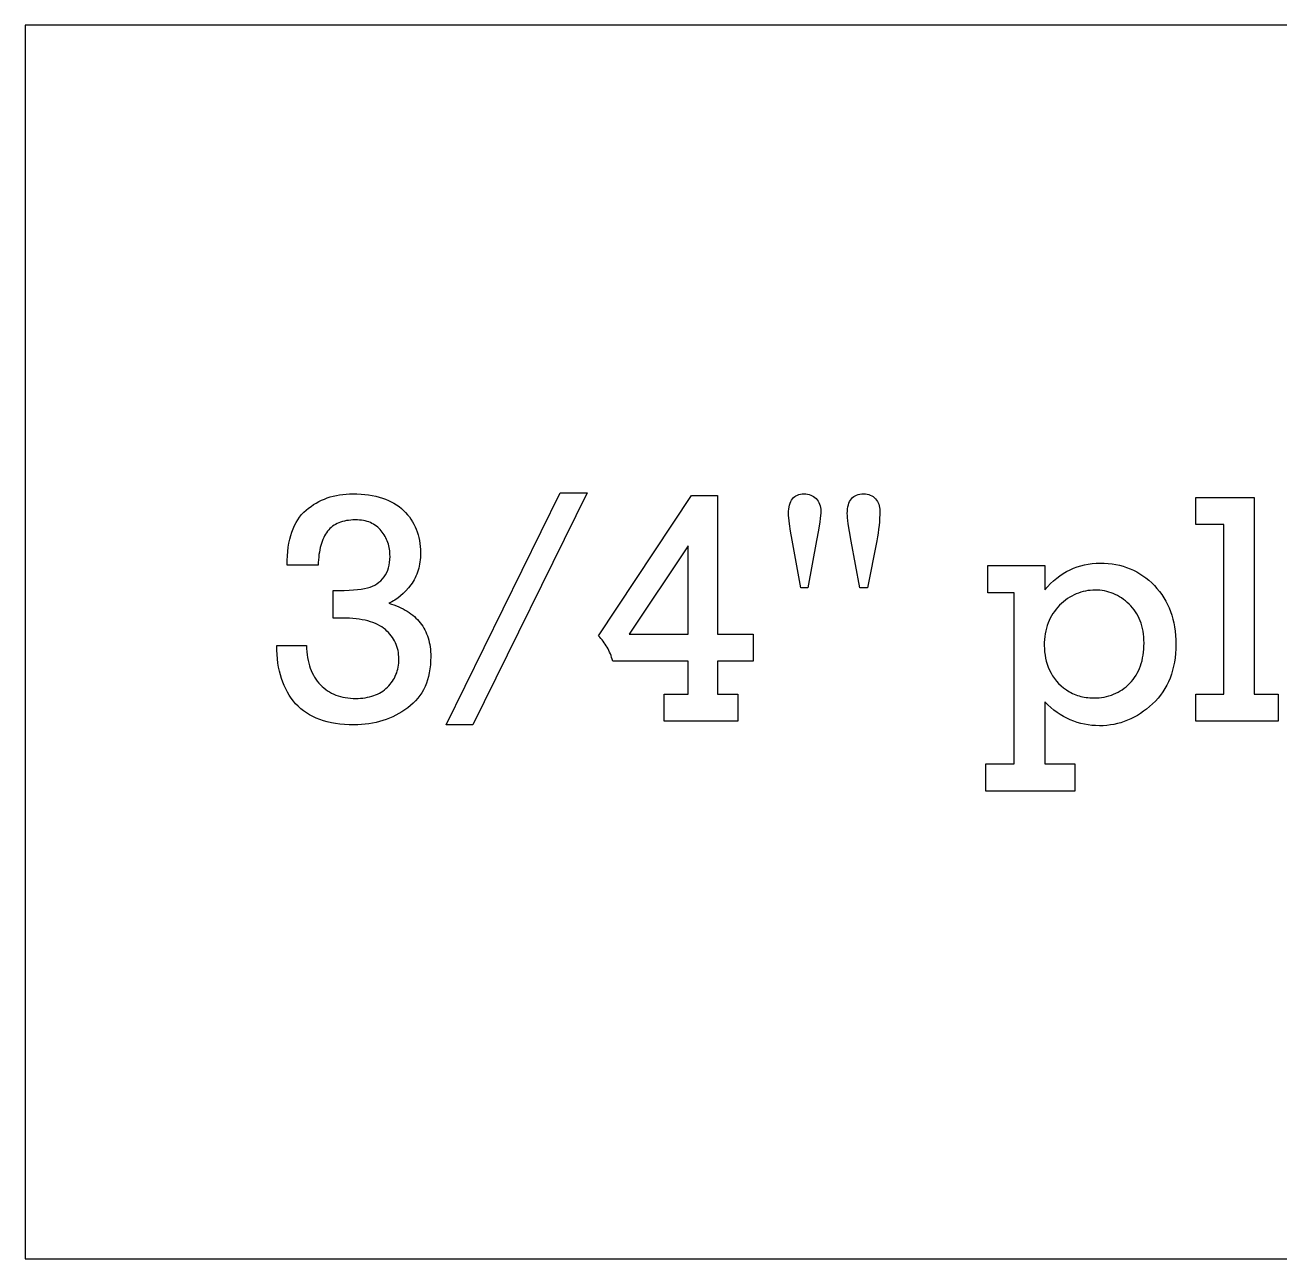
# Model space of a CAD drawing. Extents: x 1 to 150, y 1 to 98.
# Drawn here: x 99.96 to 106.32, y 64.22 to 70.47 of the extents above; entities that cross this region are included whole.
import ezdxf

# ---------------------------------------------------------------- set-up
doc = ezdxf.new("R2010")
doc.units = 0
doc.layers.add('LAYER_1', color=18, linetype='CONTINUOUS')

msp = doc.modelspace()

# ---------------------------------------------------------------- linework, layer by layer
at = {"layer": 'LAYER_1'}
for points in [[(99.9576, 64.2171), (112.7076, 64.2171), (112.7076, 70.4671), (99.9576, 70.4671)], [(101.5188, 67.4624), (101.5188, 67.6026), (101.5475, 67.6028), (101.5742, 67.6034), (101.5989, 67.6045), (101.6216, 67.606), (101.6422, 67.608), (101.6609, 67.6104), (101.6774, 67.6132), (101.692, 67.6164), (101.7052, 67.6203), (101.7176, 67.6251), (101.7293, 67.6307), (101.7402, 67.6371), (101.7504, 67.6444), (101.7598, 67.6526), (101.7685, 67.6616), (101.7764, 67.6715), (101.7835, 67.6821), (101.7896, 67.6934), (101.7948, 67.7054), (101.799, 67.718), (101.8023, 67.7314), (101.8047, 67.7454), (101.8061, 67.76), (101.8066, 67.7754), (101.8064, 67.7848), (101.8059, 67.794), (101.805, 67.8031), (101.8038, 67.812), (101.8022, 67.8207), (101.8003, 67.8293), (101.798, 67.8377), (101.7954, 67.8459), (101.7925, 67.854), (101.7892, 67.8619), (101.7856, 67.8696), (101.7816, 67.8772), (101.7772, 67.8846), (101.7725, 67.8919), (101.7675, 67.8989), (101.7621, 67.9058), (101.7564, 67.9125), (101.7503, 67.9186), (101.744, 67.9244), (101.7372, 67.9297), (101.7302, 67.9346), (101.7228, 67.9391), (101.7151, 67.9432), (101.707, 67.9468), (101.6986, 67.95), (101.6899, 67.9528), (101.6808, 67.9551), (101.6714, 67.957), (101.6617, 67.9585), (101.6516, 67.9596), (101.6412, 67.9602), (101.6305, 67.9605), (101.6186, 67.9602), (101.6072, 67.9596), (101.5962, 67.9584), (101.5856, 67.9569), (101.5754, 67.9548), (101.5657, 67.9524), (101.5563, 67.9495), (101.5473, 67.9461), (101.5388, 67.9423), (101.5306, 67.938), (101.5229, 67.9333), (101.5155, 67.9281), (101.5086, 67.9225), (101.5021, 67.9165), (101.496, 67.9099), (101.4902, 67.903), (101.4849, 67.8956), (101.4799, 67.8877), (101.4751, 67.8794), (101.4707, 67.8707), (101.4666, 67.8615), (101.4628, 67.8519), (101.4594, 67.8418), (101.4562, 67.8313), (101.4534, 67.8204), (101.4508, 67.809), (101.4486, 67.7972), (101.4467, 67.7849), (101.4451, 67.7722), (101.4438, 67.759), (101.4428, 67.7454), (101.4422, 67.7314), (101.2848, 67.7314), (101.2852, 67.7554), (101.2863, 67.7785), (101.2882, 67.8008), (101.2909, 67.8221), (101.2942, 67.8426), (101.2984, 67.8622), (101.3033, 67.881), (101.309, 67.8988), (101.3154, 67.9158), (101.3225, 67.9318), (101.3305, 67.947), (101.3392, 67.9613), (101.3486, 67.9748), (101.3588, 67.9873), (101.3697, 67.999), (101.3814, 68.0098), (101.3937, 68.0198), (101.4062, 68.0292), (101.4192, 68.0379), (101.4324, 68.046), (101.4461, 68.0534), (101.46, 68.0602), (101.4743, 68.0663), (101.4889, 68.0718), (101.5039, 68.0767), (101.5192, 68.0809), (101.5349, 68.0844), (101.5509, 68.0873), (101.5672, 68.0896), (101.5839, 68.0912), (101.6009, 68.0922), (101.6182, 68.0925), (101.6392, 68.0922), (101.6595, 68.0912), (101.6792, 68.0896), (101.6982, 68.0873), (101.7165, 68.0843), (101.7342, 68.0807), (101.7512, 68.0764), (101.7676, 68.0715), (101.7833, 68.066), (101.7984, 68.0597), (101.8128, 68.0528), (101.8266, 68.0453), (101.8397, 68.0371), (101.8521, 68.0282), (101.8639, 68.0187), (101.875, 68.0086), (101.8855, 67.9979), (101.8953, 67.9868), (101.9044, 67.9754), (101.9128, 67.9637), (101.9206, 67.9515), (101.9277, 67.939), (101.9341, 67.9262), (101.9398, 67.913), (101.9449, 67.8994), (101.9493, 67.8854), (101.953, 67.8711), (101.956, 67.8565), (101.9584, 67.8414), (101.9601, 67.826), (101.9611, 67.8103), (101.9614, 67.7942), (101.9613, 67.7822), (101.9607, 67.7706), (101.9597, 67.7591), (101.9584, 67.7479), (101.9566, 67.737), (101.9545, 67.7262), (101.952, 67.7158), (101.9491, 67.7055), (101.9458, 67.6955), (101.9422, 67.6857), (101.9381, 67.6761), (101.9337, 67.6668), (101.9289, 67.6577), (101.9237, 67.6489), (101.9181, 67.6403), (101.9121, 67.6319), (101.8996, 67.616), (101.8867, 67.6013), (101.8734, 67.5878), (101.8596, 67.5755), (101.8455, 67.5643), (101.8383, 67.5592), (101.831, 67.5544), (101.8236, 67.5499), (101.8161, 67.5457), (101.8085, 67.5418), (101.8008, 67.5382), (101.8139, 67.5341), (101.8265, 67.5298), (101.8387, 67.5251), (101.8505, 67.5202), (101.8619, 67.515), (101.8729, 67.5095), (101.8834, 67.5038), (101.8936, 67.4977), (101.9033, 67.4914), (101.9126, 67.4848), (101.9215, 67.4779), (101.93, 67.4707), (101.9381, 67.4632), (101.9457, 67.4555), (101.953, 67.4474), (101.9598, 67.4391), (101.9662, 67.4305), (101.9722, 67.4216), (101.9778, 67.4125), (101.983, 67.403), (101.9878, 67.3933), (101.9921, 67.3833), (101.996, 67.373), (101.9996, 67.3624), (102.0027, 67.3515), (102.0054, 67.3404), (102.0076, 67.3289), (102.0095, 67.3172), (102.0109, 67.3052), (102.012, 67.2929), (102.0126, 67.2804), (102.0128, 67.2675), (102.0123, 67.2463), (102.011, 67.2257), (102.0087, 67.2058), (102.0055, 67.1865), (102.0015, 67.168), (101.9965, 67.1501), (101.9906, 67.1329), (101.9838, 67.1164), (101.976, 67.1006), (101.9674, 67.0854), (101.9579, 67.0709), (101.9475, 67.0571), (101.9361, 67.044), (101.9239, 67.0315), (101.9107, 67.0198), (101.8966, 67.0087), (101.882, 66.9983), (101.867, 66.9885), (101.8517, 66.9795), (101.836, 66.9711), (101.8201, 66.9633), (101.8038, 66.9563), (101.7873, 66.9499), (101.7704, 66.9442), (101.7532, 66.9391), (101.7357, 66.9348), (101.7178, 66.9311), (101.6997, 66.9281), (101.6812, 66.9257), (101.6624, 66.924), (101.6434, 66.923), (101.6239, 66.9227), (101.5994, 66.9231), (101.5756, 66.9244), (101.5527, 66.9264), (101.5306, 66.9294), (101.5093, 66.9331), (101.4888, 66.9377), (101.4691, 66.9431), (101.4502, 66.9494), (101.4321, 66.9565), (101.4149, 66.9644), (101.3984, 66.9732), (101.3828, 66.9828), (101.368, 66.9932), (101.354, 67.0044), (101.3408, 67.0165), (101.3284, 67.0295), (101.3168, 67.0431), (101.306, 67.0574), (101.2959, 67.0724), (101.2865, 67.088), (101.2779, 67.1042), (101.2701, 67.121), (101.2629, 67.1385), (101.2566, 67.1567), (101.251, 67.1754), (101.2461, 67.1948), (101.242, 67.2149), (101.2386, 67.2355), (101.236, 67.2568), (101.2341, 67.2788), (101.233, 67.3014), (101.2326, 67.3246), (101.3826, 67.3246), (101.3834, 67.3085), (101.3846, 67.2929), (101.3864, 67.2778), (101.3886, 67.2632), (101.3914, 67.2491), (101.3946, 67.2354), (101.3983, 67.2222), (101.4025, 67.2095), (101.4072, 67.1973), (101.4124, 67.1856), (101.4181, 67.1743), (101.4243, 67.1636), (101.431, 67.1533), (101.4381, 67.1434), (101.4458, 67.1341), (101.454, 67.1253), (101.4626, 67.1169), (101.4715, 67.1091), (101.4808, 67.1019), (101.4904, 67.0951), (101.5003, 67.0889), (101.5107, 67.0833), (101.5213, 67.0782), (101.5323, 67.0736), (101.5437, 67.0696), (101.5554, 67.0661), (101.5674, 67.0631), (101.5798, 67.0607), (101.5926, 67.0588), (101.6057, 67.0575), (101.6191, 67.0566), (101.6329, 67.0564), (101.6455, 67.0566), (101.6577, 67.0573), (101.6696, 67.0584), (101.6811, 67.0599), (101.6923, 67.0619), (101.7032, 67.0643), (101.7137, 67.0672), (101.7239, 67.0705), (101.7338, 67.0743), (101.7433, 67.0785), (101.7524, 67.0832), (101.7612, 67.0882), (101.7697, 67.0938), (101.7778, 67.0998), (101.7856, 67.1062), (101.7931, 67.113), (101.8002, 67.1202), (101.8068, 67.1277), (101.8129, 67.1353), (101.8186, 67.1432), (101.8238, 67.1514), (101.8286, 67.1597), (101.8329, 67.1683), (101.8368, 67.1771), (101.8402, 67.1862), (101.8432, 67.1955), (101.8457, 67.205), (101.8477, 67.2148), (101.8493, 67.2247), (101.8505, 67.235), (101.8512, 67.2454), (101.8514, 67.2561), (101.8511, 67.2673), (101.8503, 67.2782), (101.849, 67.2889), (101.8471, 67.2993), (101.8447, 67.3095), (101.8418, 67.3194), (101.8383, 67.3291), (101.8343, 67.3385), (101.8297, 67.3477), (101.8246, 67.3566), (101.819, 67.3653), (101.8129, 67.3737), (101.8062, 67.3819), (101.799, 67.3898), (101.7912, 67.3975), (101.7829, 67.4049), (101.774, 67.4119), (101.7645, 67.4185), (101.7544, 67.4247), (101.7436, 67.4304), (101.7322, 67.4356), (101.7201, 67.4404), (101.7074, 67.4447), (101.6941, 67.4486), (101.6801, 67.452), (101.6655, 67.455), (101.6502, 67.4575), (101.6343, 67.4595), (101.6178, 67.4611), (101.6007, 67.4623), (101.5829, 67.4629), (101.5644, 67.4632), (101.5432, 67.463)], [(101.5188, 67.4624), (101.5188, 67.6026), (101.5475, 67.6028), (101.5742, 67.6034), (101.5989, 67.6045), (101.6216, 67.606), (101.6422, 67.608), (101.6609, 67.6104), (101.6774, 67.6132), (101.692, 67.6164), (101.7052, 67.6203), (101.7176, 67.6251), (101.7293, 67.6307), (101.7402, 67.6371), (101.7504, 67.6444), (101.7598, 67.6526), (101.7685, 67.6616), (101.7764, 67.6715), (101.7835, 67.6821), (101.7896, 67.6934), (101.7948, 67.7054), (101.799, 67.718), (101.8023, 67.7314), (101.8047, 67.7454), (101.8061, 67.76), (101.8066, 67.7754), (101.8064, 67.7848), (101.8059, 67.794), (101.805, 67.8031), (101.8038, 67.812), (101.8022, 67.8207), (101.8003, 67.8293), (101.798, 67.8377), (101.7954, 67.8459), (101.7925, 67.854), (101.7892, 67.8619), (101.7856, 67.8696), (101.7816, 67.8772), (101.7772, 67.8846), (101.7725, 67.8919), (101.7675, 67.8989), (101.7621, 67.9058), (101.7564, 67.9125), (101.7503, 67.9186), (101.744, 67.9244), (101.7372, 67.9297), (101.7302, 67.9346), (101.7228, 67.9391), (101.7151, 67.9432), (101.707, 67.9468), (101.6986, 67.95), (101.6899, 67.9528), (101.6808, 67.9551), (101.6714, 67.957), (101.6617, 67.9585), (101.6516, 67.9596), (101.6412, 67.9602), (101.6305, 67.9605), (101.6186, 67.9602), (101.6072, 67.9596), (101.5962, 67.9584), (101.5856, 67.9569), (101.5754, 67.9548), (101.5657, 67.9524), (101.5563, 67.9495), (101.5473, 67.9461), (101.5388, 67.9423), (101.5306, 67.938), (101.5229, 67.9333), (101.5155, 67.9281), (101.5086, 67.9225), (101.5021, 67.9165), (101.496, 67.9099), (101.4902, 67.903), (101.4849, 67.8956), (101.4799, 67.8877), (101.4751, 67.8794), (101.4707, 67.8707), (101.4666, 67.8615), (101.4628, 67.8519), (101.4594, 67.8418), (101.4562, 67.8313), (101.4534, 67.8204), (101.4508, 67.809), (101.4486, 67.7972), (101.4467, 67.7849), (101.4451, 67.7722), (101.4438, 67.759), (101.4428, 67.7454), (101.4422, 67.7314), (101.2848, 67.7314), (101.2852, 67.7554), (101.2863, 67.7785), (101.2882, 67.8008), (101.2909, 67.8221), (101.2942, 67.8426), (101.2984, 67.8622), (101.3033, 67.881), (101.309, 67.8988), (101.3154, 67.9158), (101.3225, 67.9318), (101.3305, 67.947), (101.3392, 67.9613), (101.3486, 67.9748), (101.3588, 67.9873), (101.3697, 67.999), (101.3814, 68.0098), (101.3937, 68.0198), (101.4062, 68.0292), (101.4192, 68.0379), (101.4324, 68.046), (101.4461, 68.0534), (101.46, 68.0602), (101.4743, 68.0663), (101.4889, 68.0718), (101.5039, 68.0767), (101.5192, 68.0809), (101.5349, 68.0844), (101.5509, 68.0873), (101.5672, 68.0896), (101.5839, 68.0912), (101.6009, 68.0922), (101.6182, 68.0925), (101.6392, 68.0922), (101.6595, 68.0912), (101.6792, 68.0896), (101.6982, 68.0873), (101.7165, 68.0843), (101.7342, 68.0807), (101.7512, 68.0764), (101.7676, 68.0715), (101.7833, 68.066), (101.7984, 68.0597), (101.8128, 68.0528), (101.8266, 68.0453), (101.8397, 68.0371), (101.8521, 68.0282), (101.8639, 68.0187), (101.875, 68.0086), (101.8855, 67.9979), (101.8953, 67.9868), (101.9044, 67.9754), (101.9128, 67.9637), (101.9206, 67.9515), (101.9277, 67.939), (101.9341, 67.9262), (101.9398, 67.913), (101.9449, 67.8994), (101.9493, 67.8854), (101.953, 67.8711), (101.956, 67.8565), (101.9584, 67.8414), (101.9601, 67.826), (101.9611, 67.8103), (101.9614, 67.7942), (101.9613, 67.7822), (101.9607, 67.7706), (101.9597, 67.7591), (101.9584, 67.7479), (101.9566, 67.737), (101.9545, 67.7262), (101.952, 67.7158), (101.9491, 67.7055), (101.9458, 67.6955), (101.9422, 67.6857), (101.9381, 67.6761), (101.9337, 67.6668), (101.9289, 67.6577), (101.9237, 67.6489), (101.9181, 67.6403), (101.9121, 67.6319), (101.8996, 67.616), (101.8867, 67.6013), (101.8734, 67.5878), (101.8596, 67.5755), (101.8455, 67.5643), (101.8383, 67.5592), (101.831, 67.5544), (101.8236, 67.5499), (101.8161, 67.5457), (101.8085, 67.5418), (101.8008, 67.5382), (101.8139, 67.5341), (101.8265, 67.5298), (101.8387, 67.5251), (101.8505, 67.5202), (101.8619, 67.515), (101.8729, 67.5095), (101.8834, 67.5038), (101.8936, 67.4977), (101.9033, 67.4914), (101.9126, 67.4848), (101.9215, 67.4779), (101.93, 67.4707), (101.9381, 67.4632), (101.9457, 67.4555), (101.953, 67.4474), (101.9598, 67.4391), (101.9662, 67.4305), (101.9722, 67.4216), (101.9778, 67.4125), (101.983, 67.403), (101.9878, 67.3933), (101.9921, 67.3833), (101.996, 67.373), (101.9996, 67.3624), (102.0027, 67.3515), (102.0054, 67.3404), (102.0076, 67.3289), (102.0095, 67.3172), (102.0109, 67.3052), (102.012, 67.2929), (102.0126, 67.2804), (102.0128, 67.2675), (102.0123, 67.2463), (102.011, 67.2257), (102.0087, 67.2058), (102.0055, 67.1865), (102.0015, 67.168), (101.9965, 67.1501), (101.9906, 67.1329), (101.9838, 67.1164), (101.976, 67.1006), (101.9674, 67.0854), (101.9579, 67.0709), (101.9475, 67.0571), (101.9361, 67.044), (101.9239, 67.0315), (101.9107, 67.0198), (101.8966, 67.0087), (101.882, 66.9983), (101.867, 66.9885), (101.8517, 66.9795), (101.836, 66.9711), (101.8201, 66.9633), (101.8038, 66.9563), (101.7873, 66.9499), (101.7704, 66.9442), (101.7532, 66.9391), (101.7357, 66.9348), (101.7178, 66.9311), (101.6997, 66.9281), (101.6812, 66.9257), (101.6624, 66.924), (101.6434, 66.923), (101.6239, 66.9227), (101.5994, 66.9231), (101.5756, 66.9244), (101.5527, 66.9264), (101.5306, 66.9294), (101.5093, 66.9331), (101.4888, 66.9377), (101.4691, 66.9431), (101.4502, 66.9494), (101.4321, 66.9565), (101.4149, 66.9644), (101.3984, 66.9732), (101.3828, 66.9828), (101.368, 66.9932), (101.354, 67.0044), (101.3408, 67.0165), (101.3284, 67.0295), (101.3168, 67.0431), (101.306, 67.0574), (101.2959, 67.0724), (101.2865, 67.088), (101.2779, 67.1042), (101.2701, 67.121), (101.2629, 67.1385), (101.2566, 67.1567), (101.251, 67.1754), (101.2461, 67.1948), (101.242, 67.2149), (101.2386, 67.2355), (101.236, 67.2568), (101.2341, 67.2788), (101.233, 67.3014), (101.2326, 67.3246), (101.3826, 67.3246), (101.3834, 67.3085), (101.3846, 67.2929), (101.3864, 67.2778), (101.3886, 67.2632), (101.3914, 67.2491), (101.3946, 67.2354), (101.3983, 67.2222), (101.4025, 67.2095), (101.4072, 67.1973), (101.4124, 67.1856), (101.4181, 67.1743), (101.4243, 67.1636), (101.431, 67.1533), (101.4381, 67.1434), (101.4458, 67.1341), (101.454, 67.1253), (101.4626, 67.1169), (101.4715, 67.1091), (101.4808, 67.1019), (101.4904, 67.0951), (101.5003, 67.0889), (101.5107, 67.0833), (101.5213, 67.0782), (101.5323, 67.0736), (101.5437, 67.0696), (101.5554, 67.0661), (101.5674, 67.0631), (101.5798, 67.0607), (101.5926, 67.0588), (101.6057, 67.0575), (101.6191, 67.0566), (101.6329, 67.0564), (101.6455, 67.0566), (101.6577, 67.0573), (101.6696, 67.0584), (101.6811, 67.0599), (101.6923, 67.0619), (101.7032, 67.0643), (101.7137, 67.0672), (101.7239, 67.0705), (101.7338, 67.0743), (101.7433, 67.0785), (101.7524, 67.0832), (101.7612, 67.0882), (101.7697, 67.0938), (101.7778, 67.0998), (101.7856, 67.1062), (101.7931, 67.113), (101.8002, 67.1202), (101.8068, 67.1277), (101.8129, 67.1353), (101.8186, 67.1432), (101.8238, 67.1514), (101.8286, 67.1597), (101.8329, 67.1683), (101.8368, 67.1771), (101.8402, 67.1862), (101.8432, 67.1955), (101.8457, 67.205), (101.8477, 67.2148), (101.8493, 67.2247), (101.8505, 67.235), (101.8512, 67.2454), (101.8514, 67.2561), (101.8511, 67.2673), (101.8503, 67.2782), (101.849, 67.2889), (101.8471, 67.2993), (101.8447, 67.3095), (101.8418, 67.3194), (101.8383, 67.3291), (101.8343, 67.3385), (101.8297, 67.3477), (101.8246, 67.3566), (101.819, 67.3653), (101.8129, 67.3737), (101.8062, 67.3819), (101.799, 67.3898), (101.7912, 67.3975), (101.7829, 67.4049), (101.774, 67.4119), (101.7645, 67.4185), (101.7544, 67.4247), (101.7436, 67.4304), (101.7322, 67.4356), (101.7201, 67.4404), (101.7074, 67.4447), (101.6941, 67.4486), (101.6801, 67.452), (101.6655, 67.455), (101.6502, 67.4575), (101.6343, 67.4595), (101.6178, 67.4611), (101.6007, 67.4623), (101.5829, 67.4629), (101.5644, 67.4632), (101.5432, 67.463)], [(102.6693, 68.0974), (102.8048, 68.0974), (102.2261, 66.9227), (102.0907, 66.9227)], [(102.6693, 68.0974), (102.8048, 68.0974), (102.2261, 66.9227), (102.0907, 66.9227)], [(103.8886, 67.6164), (103.8438, 67.8577), (103.8359, 67.9031), (103.8303, 67.9407), (103.8284, 67.9565), (103.827, 67.9704), (103.8261, 67.9823), (103.8258, 67.9922), (103.8262, 68.0044), (103.8271, 68.0158), (103.8286, 68.0263), (103.8308, 68.0361), (103.8336, 68.0451), (103.837, 68.0534), (103.841, 68.0608), (103.8456, 68.0675), (103.8509, 68.0733), (103.8567, 68.0784), (103.8632, 68.0827), (103.8703, 68.0863), (103.878, 68.089), (103.8864, 68.091), (103.8953, 68.0921), (103.9049, 68.0925), (103.9137, 68.0921), (103.9221, 68.091), (103.9302, 68.0891), (103.9378, 68.0865), (103.9451, 68.0831), (103.9521, 68.079), (103.9586, 68.0741), (103.9648, 68.0685), (103.9705, 68.0622), (103.9754, 68.0555), (103.9795, 68.0483), (103.9829, 68.0407), (103.9855, 68.0325), (103.9874, 68.0239), (103.9885, 68.0148), (103.9889, 68.0053), (103.9886, 67.9955), (103.9876, 67.9831), (103.9859, 67.9683), (103.9836, 67.9509), (103.977, 67.9085), (103.9677, 67.8561), (103.9237, 67.6164)], [(103.8886, 67.6164), (103.8438, 67.8577), (103.8359, 67.9031), (103.8303, 67.9407), (103.8284, 67.9565), (103.827, 67.9704), (103.8261, 67.9823), (103.8258, 67.9922), (103.8262, 68.0044), (103.8271, 68.0158), (103.8286, 68.0263), (103.8308, 68.0361), (103.8336, 68.0451), (103.837, 68.0534), (103.841, 68.0608), (103.8456, 68.0675), (103.8509, 68.0733), (103.8567, 68.0784), (103.8632, 68.0827), (103.8703, 68.0863), (103.878, 68.089), (103.8864, 68.091), (103.8953, 68.0921), (103.9049, 68.0925), (103.9137, 68.0921), (103.9221, 68.091), (103.9302, 68.0891), (103.9378, 68.0865), (103.9451, 68.0831), (103.9521, 68.079), (103.9586, 68.0741), (103.9648, 68.0685), (103.9705, 68.0622), (103.9754, 68.0555), (103.9795, 68.0483), (103.9829, 68.0407), (103.9855, 68.0325), (103.9874, 68.0239), (103.9885, 68.0148), (103.9889, 68.0053), (103.9886, 67.9955), (103.9876, 67.9831), (103.9859, 67.9683), (103.9836, 67.9509), (103.977, 67.9085), (103.9677, 67.8561), (103.9237, 67.6164)], [(104.187, 67.6164), (104.143, 67.8537), (104.1344, 67.9015), (104.1283, 67.9407), (104.1262, 67.957), (104.1246, 67.9712), (104.1237, 67.9832), (104.1234, 67.9931), (104.1237, 68.0051), (104.1247, 68.0164), (104.1263, 68.0269), (104.1286, 68.0366), (104.1315, 68.0455), (104.1351, 68.0537), (104.1393, 68.0611), (104.1442, 68.0677), (104.1497, 68.0735), (104.1559, 68.0785), (104.1627, 68.0828), (104.1702, 68.0863), (104.1783, 68.089), (104.1871, 68.091), (104.1965, 68.0921), (104.2066, 68.0925), (104.2155, 68.0921), (104.224, 68.091), (104.2321, 68.089), (104.2397, 68.0863), (104.2468, 68.0828), (104.2536, 68.0785), (104.2598, 68.0735), (104.2657, 68.0677), (104.2709, 68.0613), (104.2755, 68.0545), (104.2793, 68.0473), (104.2825, 68.0398), (104.2849, 68.032), (104.2867, 68.0237), (104.2877, 68.0151), (104.2881, 68.0061), (104.2878, 67.9882), (104.2871, 67.97), (104.2859, 67.9515), (104.2842, 67.9327), (104.282, 67.9136), (104.2794, 67.8942), (104.2762, 67.8745), (104.2726, 67.8545), (104.2261, 67.6164)], [(104.187, 67.6164), (104.143, 67.8537), (104.1344, 67.9015), (104.1283, 67.9407), (104.1262, 67.957), (104.1246, 67.9712), (104.1237, 67.9832), (104.1234, 67.9931), (104.1237, 68.0051), (104.1247, 68.0164), (104.1263, 68.0269), (104.1286, 68.0366), (104.1315, 68.0455), (104.1351, 68.0537), (104.1393, 68.0611), (104.1442, 68.0677), (104.1497, 68.0735), (104.1559, 68.0785), (104.1627, 68.0828), (104.1702, 68.0863), (104.1783, 68.089), (104.1871, 68.091), (104.1965, 68.0921), (104.2066, 68.0925), (104.2155, 68.0921), (104.224, 68.091), (104.2321, 68.089), (104.2397, 68.0863), (104.2468, 68.0828), (104.2536, 68.0785), (104.2598, 68.0735), (104.2657, 68.0677), (104.2709, 68.0613), (104.2755, 68.0545), (104.2793, 68.0473), (104.2825, 68.0398), (104.2849, 68.032), (104.2867, 68.0237), (104.2877, 68.0151), (104.2881, 68.0061), (104.2878, 67.9882), (104.2871, 67.97), (104.2859, 67.9515), (104.2842, 67.9327), (104.282, 67.9136), (104.2794, 67.8942), (104.2762, 67.8745), (104.2726, 67.8545), (104.2261, 67.6164)], [(103.3163, 67.2455), (102.9348, 67.2455), (102.9322, 67.2549), (102.9294, 67.2641), (102.9263, 67.2731), (102.9229, 67.2819), (102.9193, 67.2906), (102.9154, 67.299), (102.9113, 67.3073), (102.9069, 67.3154), (102.9022, 67.3233), (102.8973, 67.331), (102.8921, 67.3386), (102.8867, 67.3459), (102.881, 67.3531), (102.875, 67.3601), (102.8688, 67.3669), (102.8623, 67.3735), (103.3343, 68.0836), (103.4655, 68.0836), (103.4655, 67.3825), (103.6465, 67.3825), (103.6465, 67.2455), (103.4655, 67.2455), (103.4655, 67.0784), (103.5691, 67.0784), (103.5691, 66.9406), (103.1957, 66.9406), (103.1957, 67.0784), (103.3163, 67.0784)], [(103.3163, 67.2455), (102.9348, 67.2455), (102.9322, 67.2549), (102.9294, 67.2641), (102.9263, 67.2731), (102.9229, 67.2819), (102.9193, 67.2906), (102.9154, 67.299), (102.9113, 67.3073), (102.9069, 67.3154), (102.9022, 67.3233), (102.8973, 67.331), (102.8921, 67.3386), (102.8867, 67.3459), (102.881, 67.3531), (102.875, 67.3601), (102.8688, 67.3669), (102.8623, 67.3735), (103.3343, 68.0836), (103.4655, 68.0836), (103.4655, 67.3825), (103.6465, 67.3825), (103.6465, 67.2455), (103.4655, 67.2455), (103.4655, 67.0784), (103.5691, 67.0784), (103.5691, 66.9406), (103.1957, 66.9406), (103.1957, 67.0784), (103.3163, 67.0784)], [(106.0302, 67.0784), (106.0302, 67.9368), (105.89, 67.9368), (105.89, 68.0746), (106.1851, 68.0746), (106.1851, 67.0784), (106.3057, 67.0784), (106.3057, 66.9406), (105.89, 66.9406), (105.89, 67.0784)], [(106.0302, 67.0784), (106.0302, 67.9368), (105.89, 67.9368), (105.89, 68.0746), (106.1851, 68.0746), (106.1851, 67.0784), (106.3057, 67.0784), (106.3057, 66.9406), (105.89, 66.9406), (105.89, 67.0784)], [(103.3163, 67.3825), (103.3163, 67.8292), (103.0188, 67.3825)], [(103.3163, 67.3825), (103.3163, 67.8292), (103.0188, 67.3825)], [(104.9688, 66.7246), (104.9688, 67.592), (104.8359, 67.592), (104.8359, 67.7297), (105.1237, 67.7297), (105.1237, 67.6058), (105.1383, 67.6223), (105.1534, 67.6377), (105.1688, 67.6521), (105.1846, 67.6654), (105.2008, 67.6776), (105.2174, 67.6888), (105.2343, 67.6989), (105.2517, 67.7079), (105.2694, 67.7159), (105.2875, 67.7228), (105.306, 67.7287), (105.3248, 67.7335), (105.3441, 67.7372), (105.3637, 67.7399), (105.3837, 67.7414), (105.4041, 67.742), (105.4247, 67.7415), (105.4448, 67.7402), (105.4645, 67.738), (105.4837, 67.7348), (105.5024, 67.7308), (105.5208, 67.7259), (105.5386, 67.7201), (105.556, 67.7134), (105.573, 67.7059), (105.5895, 67.6974), (105.6056, 67.688), (105.6212, 67.6778), (105.6364, 67.6666), (105.6511, 67.6546), (105.6654, 67.6417), (105.6792, 67.6278), (105.6924, 67.6133), (105.7048, 67.5982), (105.7162, 67.5826), (105.7269, 67.5665), (105.7366, 67.5498), (105.7456, 67.5326), (105.7536, 67.5149), (105.7609, 67.4966), (105.7672, 67.4778), (105.7728, 67.4584), (105.7774, 67.4386), (105.7813, 67.4181), (105.7842, 67.3972), (105.7864, 67.3757), (105.7876, 67.3537), (105.7881, 67.3311), (105.7876, 67.3075), (105.7862, 67.2845), (105.7839, 67.2621), (105.7807, 67.2404), (105.7765, 67.2193), (105.7715, 67.1988), (105.7654, 67.1789), (105.7585, 67.1597), (105.7507, 67.1411), (105.7419, 67.1232), (105.7322, 67.1058), (105.7216, 67.0891), (105.71, 67.0731), (105.6976, 67.0576), (105.6842, 67.0428), (105.6699, 67.0287), (105.655, 67.0152), (105.6398, 67.0027), (105.6244, 66.991), (105.6087, 66.9802), (105.5928, 66.9702), (105.5766, 66.9611), (105.5602, 66.9529), (105.5435, 66.9455), (105.5266, 66.939), (105.5094, 66.9334), (105.4919, 66.9286), (105.4742, 66.9247), (105.4563, 66.9217), (105.438, 66.9195), (105.4196, 66.9182), (105.4008, 66.9178), (105.3814, 66.9183), (105.3623, 66.9197), (105.3434, 66.922), (105.3248, 66.9253), (105.3065, 66.9296), (105.2885, 66.9348), (105.2708, 66.9409), (105.2533, 66.948), (105.2361, 66.956), (105.2192, 66.9649), (105.2026, 66.9748), (105.1862, 66.9857), (105.1702, 66.9974), (105.1544, 67.0102), (105.1389, 67.0238), (105.1237, 67.0384), (105.1237, 66.7246), (105.2769, 66.7246), (105.2769, 66.5868), (104.8245, 66.5868), (104.8245, 66.7246)], [(104.9688, 66.7246), (104.9688, 67.592), (104.8359, 67.592), (104.8359, 67.7297), (105.1237, 67.7297), (105.1237, 67.6058), (105.1383, 67.6223), (105.1534, 67.6377), (105.1688, 67.6521), (105.1846, 67.6654), (105.2008, 67.6776), (105.2174, 67.6888), (105.2343, 67.6989), (105.2517, 67.7079), (105.2694, 67.7159), (105.2875, 67.7228), (105.306, 67.7287), (105.3248, 67.7335), (105.3441, 67.7372), (105.3637, 67.7399), (105.3837, 67.7414), (105.4041, 67.742), (105.4247, 67.7415), (105.4448, 67.7402), (105.4645, 67.738), (105.4837, 67.7348), (105.5024, 67.7308), (105.5208, 67.7259), (105.5386, 67.7201), (105.556, 67.7134), (105.573, 67.7059), (105.5895, 67.6974), (105.6056, 67.688), (105.6212, 67.6778), (105.6364, 67.6666), (105.6511, 67.6546), (105.6654, 67.6417), (105.6792, 67.6278), (105.6924, 67.6133), (105.7048, 67.5982), (105.7162, 67.5826), (105.7269, 67.5665), (105.7366, 67.5498), (105.7456, 67.5326), (105.7536, 67.5149), (105.7609, 67.4966), (105.7672, 67.4778), (105.7728, 67.4584), (105.7774, 67.4386), (105.7813, 67.4181), (105.7842, 67.3972), (105.7864, 67.3757), (105.7876, 67.3537), (105.7881, 67.3311), (105.7876, 67.3075), (105.7862, 67.2845), (105.7839, 67.2621), (105.7807, 67.2404), (105.7765, 67.2193), (105.7715, 67.1988), (105.7654, 67.1789), (105.7585, 67.1597), (105.7507, 67.1411), (105.7419, 67.1232), (105.7322, 67.1058), (105.7216, 67.0891), (105.71, 67.0731), (105.6976, 67.0576), (105.6842, 67.0428), (105.6699, 67.0287), (105.655, 67.0152), (105.6398, 67.0027), (105.6244, 66.991), (105.6087, 66.9802), (105.5928, 66.9702), (105.5766, 66.9611), (105.5602, 66.9529), (105.5435, 66.9455), (105.5266, 66.939), (105.5094, 66.9334), (105.4919, 66.9286), (105.4742, 66.9247), (105.4563, 66.9217), (105.438, 66.9195), (105.4196, 66.9182), (105.4008, 66.9178), (105.3814, 66.9183), (105.3623, 66.9197), (105.3434, 66.922), (105.3248, 66.9253), (105.3065, 66.9296), (105.2885, 66.9348), (105.2708, 66.9409), (105.2533, 66.948), (105.2361, 66.956), (105.2192, 66.9649), (105.2026, 66.9748), (105.1862, 66.9857), (105.1702, 66.9974), (105.1544, 67.0102), (105.1389, 67.0238), (105.1237, 67.0384), (105.1237, 66.7246), (105.2769, 66.7246), (105.2769, 66.5868), (104.8245, 66.5868), (104.8245, 66.7246)], [(105.1212, 67.3238), (105.1216, 67.3076), (105.1229, 67.2915), (105.125, 67.2757), (105.128, 67.26), (105.1317, 67.2445), (105.1364, 67.2292), (105.1418, 67.214), (105.1481, 67.199), (105.1554, 67.1845), (105.1636, 67.1705), (105.1728, 67.1571), (105.183, 67.1443), (105.1942, 67.1321), (105.2064, 67.1206), (105.2195, 67.1096), (105.2337, 67.0992), (105.2411, 67.0943), (105.2487, 67.0897), (105.2565, 67.0855), (105.2643, 67.0815), (105.2724, 67.0779), (105.2806, 67.0746), (105.289, 67.0716), (105.2975, 67.0689), (105.3062, 67.0665), (105.3151, 67.0645), (105.3241, 67.0628), (105.3332, 67.0613), (105.3426, 67.0602), (105.352, 67.0595), (105.3617, 67.059), (105.3715, 67.0588), (105.3852, 67.0591), (105.3986, 67.06), (105.4117, 67.0614), (105.4245, 67.0635), (105.437, 67.0661), (105.4492, 67.0693), (105.4611, 67.073), (105.4727, 67.0774), (105.484, 67.0823), (105.495, 67.0878), (105.5056, 67.0939), (105.516, 67.1006), (105.5261, 67.1078), (105.5359, 67.1156), (105.5453, 67.124), (105.5545, 67.133), (105.5633, 67.1425), (105.5714, 67.1524), (105.579, 67.1628), (105.5861, 67.1736), (105.5926, 67.1848), (105.5985, 67.1964), (105.6038, 67.2085), (105.6086, 67.2211), (105.6129, 67.234), (105.6165, 67.2474), (105.6196, 67.2612), (105.6222, 67.2755), (105.6241, 67.2902), (105.6255, 67.3053), (105.6264, 67.3208), (105.6267, 67.3368), (105.6264, 67.3524), (105.6255, 67.3675), (105.624, 67.3823), (105.6219, 67.3965), (105.6193, 67.4104), (105.6161, 67.4238), (105.6122, 67.4368), (105.6078, 67.4493), (105.6028, 67.4614), (105.5972, 67.4731), (105.591, 67.4844), (105.5842, 67.4952), (105.5769, 67.5056), (105.5689, 67.5155), (105.5604, 67.525), (105.5513, 67.5341), (105.5417, 67.5427), (105.5321, 67.5507), (105.5222, 67.5582), (105.5123, 67.5651), (105.5021, 67.5715), (105.4918, 67.5773), (105.4813, 67.5826), (105.4706, 67.5873), (105.4598, 67.5914), (105.4489, 67.595), (105.4377, 67.5981), (105.4264, 67.6006), (105.415, 67.6025), (105.4034, 67.6039), (105.3916, 67.6047), (105.3797, 67.605), (105.3669, 67.6047), (105.3544, 67.6038), (105.342, 67.6023), (105.3298, 67.6002), (105.3179, 67.5975), (105.3061, 67.5942), (105.2945, 67.5903), (105.2831, 67.5858), (105.272, 67.5806), (105.261, 67.5749), (105.2502, 67.5686), (105.2396, 67.5617), (105.2291, 67.5542), (105.2189, 67.546), (105.2089, 67.5373), (105.1991, 67.528), (105.1897, 67.5182), (105.1808, 67.5079), (105.1726, 67.4973), (105.165, 67.4863), (105.158, 67.4749), (105.1516, 67.4632), (105.1459, 67.451), (105.1407, 67.4384), (105.1361, 67.4255), (105.1322, 67.4121), (105.1288, 67.3984), (105.1261, 67.3842), (105.124, 67.3697), (105.1224, 67.3548), (105.1215, 67.3395)], [(105.1212, 67.3238), (105.1216, 67.3076), (105.1229, 67.2915), (105.125, 67.2757), (105.128, 67.26), (105.1317, 67.2445), (105.1364, 67.2292), (105.1418, 67.214), (105.1481, 67.199), (105.1554, 67.1845), (105.1636, 67.1705), (105.1728, 67.1571), (105.183, 67.1443), (105.1942, 67.1321), (105.2064, 67.1206), (105.2195, 67.1096), (105.2337, 67.0992), (105.2411, 67.0943), (105.2487, 67.0897), (105.2565, 67.0855), (105.2643, 67.0815), (105.2724, 67.0779), (105.2806, 67.0746), (105.289, 67.0716), (105.2975, 67.0689), (105.3062, 67.0665), (105.3151, 67.0645), (105.3241, 67.0628), (105.3332, 67.0613), (105.3426, 67.0602), (105.352, 67.0595), (105.3617, 67.059), (105.3715, 67.0588), (105.3852, 67.0591), (105.3986, 67.06), (105.4117, 67.0614), (105.4245, 67.0635), (105.437, 67.0661), (105.4492, 67.0693), (105.4611, 67.073), (105.4727, 67.0774), (105.484, 67.0823), (105.495, 67.0878), (105.5056, 67.0939), (105.516, 67.1006), (105.5261, 67.1078), (105.5359, 67.1156), (105.5453, 67.124), (105.5545, 67.133), (105.5633, 67.1425), (105.5714, 67.1524), (105.579, 67.1628), (105.5861, 67.1736), (105.5926, 67.1848), (105.5985, 67.1964), (105.6038, 67.2085), (105.6086, 67.2211), (105.6129, 67.234), (105.6165, 67.2474), (105.6196, 67.2612), (105.6222, 67.2755), (105.6241, 67.2902), (105.6255, 67.3053), (105.6264, 67.3208), (105.6267, 67.3368), (105.6264, 67.3524), (105.6255, 67.3675), (105.624, 67.3823), (105.6219, 67.3965), (105.6193, 67.4104), (105.6161, 67.4238), (105.6122, 67.4368), (105.6078, 67.4493), (105.6028, 67.4614), (105.5972, 67.4731), (105.591, 67.4844), (105.5842, 67.4952), (105.5769, 67.5056), (105.5689, 67.5155), (105.5604, 67.525), (105.5513, 67.5341), (105.5417, 67.5427), (105.5321, 67.5507), (105.5222, 67.5582), (105.5123, 67.5651), (105.5021, 67.5715), (105.4918, 67.5773), (105.4813, 67.5826), (105.4706, 67.5873), (105.4598, 67.5914), (105.4489, 67.595), (105.4377, 67.5981), (105.4264, 67.6006), (105.415, 67.6025), (105.4034, 67.6039), (105.3916, 67.6047), (105.3797, 67.605), (105.3669, 67.6047), (105.3544, 67.6038), (105.342, 67.6023), (105.3298, 67.6002), (105.3179, 67.5975), (105.3061, 67.5942), (105.2945, 67.5903), (105.2831, 67.5858), (105.272, 67.5806), (105.261, 67.5749), (105.2502, 67.5686), (105.2396, 67.5617), (105.2291, 67.5542), (105.2189, 67.546), (105.2089, 67.5373), (105.1991, 67.528), (105.1897, 67.5182), (105.1808, 67.5079), (105.1726, 67.4973), (105.165, 67.4863), (105.158, 67.4749), (105.1516, 67.4632), (105.1459, 67.451), (105.1407, 67.4384), (105.1361, 67.4255), (105.1322, 67.4121), (105.1288, 67.3984), (105.1261, 67.3842), (105.124, 67.3697), (105.1224, 67.3548), (105.1215, 67.3395)]]:
    msp.add_lwpolyline(points, close=True, dxfattribs=at)

doc.saveas('drawing.dxf')
